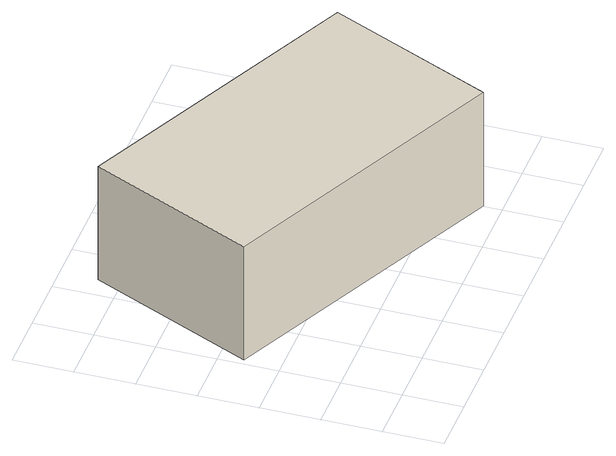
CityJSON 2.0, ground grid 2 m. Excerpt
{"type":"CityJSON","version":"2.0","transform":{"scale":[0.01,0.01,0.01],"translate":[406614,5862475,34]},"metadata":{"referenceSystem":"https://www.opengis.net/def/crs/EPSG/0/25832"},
"CityObjects":{
"building1":{"type":"Building","attributes":{"Gemeindeschluessel":"03454033","AbsoluteHoehe":"34.601","MittlereTraufHoehe":"38.245","Firsthoehe":"39.683","function":"31001_1000","roofType":"3100","measuredHeight":5.08},"address":[{"country":"Germany","locality":"Lorup"}],"geometry":[{"type":"MultiSurface","lod":"1","boundaries":[[[0,1,2,3]],[[4,5,6,7]],[[4,7,3,2]],[[5,4,2,1]],[[6,5,1,0]],[[7,6,0,3]]]}]}
},
"vertices":[
[22,521,496],[1007,63,496],[1262,619,496],[278,1077,496],[1262,619,60],[1007,63,60],[22,521,60],[278,1077,60]
]}
